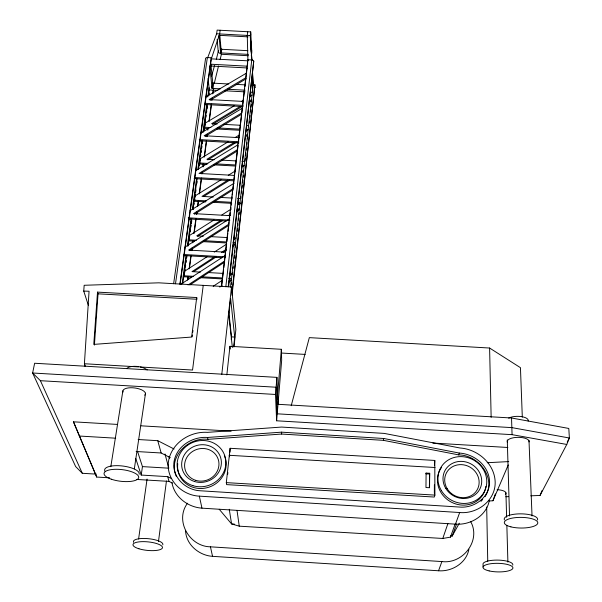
<?xml version="1.0" encoding="UTF-8"?>
<svg xmlns="http://www.w3.org/2000/svg" width="602" height="602" viewBox="0 0 602 602"><rect width="100%" height="100%" fill="white"/><g stroke="black" fill="none" stroke-linecap="round" stroke-linejoin="round"><path stroke-width="0.9" d="M434.343 493.301L434.388 484.873M434.486 465.211L434.787 460.44L230.122 448.294L226.307 482.623L226.623 484.618L434.32 497.049L434.9 495.1L434.787 460.44M429.369 487.582L429.677 473.277L426.096 473.067L425.892 473.827L429.467 474.037M429.677 473.277L429.565 487.74L425.96 487.53L426.096 473.067M97.516 292.113L93.777 344.397L191.632 337.052L196.719 297.546L97.516 292.113L98.043 293.836L94.394 345.089M88.351 305.244L83.738 291.09L84.175 285.28L158.77 282.827L231.522 286.973L235.864 329.535L234.012 346.91M277.206 399.276L281.345 349.288L229.956 346.308L226.841 374.948M96.373 474.135L82.308 473.292L75.641 466.55L32.628 373.007L34.63 363.254L276.92 377.371L277.981 404.303L511.534 417.999L568.8 428.451L569.372 438L566.775 444.457L512.069 434.659L276.627 420.798L281.676 360.214L281.345 349.288M276.627 420.798L275.49 394.453L276.92 377.371M227.676 474.414L227.865 472.555M229.497 456.775L229.686 454.916M229.979 452.132L230.122 448.294M233.651 346.82L234.697 337.06L230.634 298.502L228.783 315.147L232.372 347.489M231.243 339.536L231.537 336.872L228.798 312.084M231.281 284.437L231.492 282.571M232.425 274.181L232.635 272.315M233.049 268.582L233.26 266.716M233.674 262.984L233.885 261.118M234.201 258.318L234.509 255.526M234.825 252.727L235.028 250.861M235.45 247.129L235.653 245.262M236.699 235.939L236.902 234.073M237.218 231.273L237.527 228.474M237.843 225.675L238.053 223.809M238.467 220.076L238.678 218.217M239.092 214.485L239.303 212.619M240.86 198.63L241.071 196.764M241.485 193.031L241.695 191.165M242.004 188.366L242.32 185.566M242.636 182.767L242.945 179.975M243.261 177.176L243.464 175.31M245.029 161.321L245.338 158.522M245.654 155.722L245.962 152.923M246.278 150.124L246.489 148.258M246.903 144.525L247.113 142.666M247.527 138.934L247.738 137.068M249.296 123.079L249.506 121.213M249.92 117.48L250.131 115.614M250.545 111.882L250.756 110.015M251.064 107.216L251.38 104.424M221.777 374.474L231.522 286.973M231.898 292.835L254.955 84.844L253.201 84.747L252.562 72.699M232.033 295.228L254.955 84.844M228.218 286.83L253.735 61.208A1.618 1.053 7.6 0 0 253.57 60.764L252.494 60.08A2.099 1.362 7.6 0 0 251.756 59.952L247.873 59.748L221.423 286.432M228.685 286.552L253.735 61.208M230.551 287.199L253.201 84.747M251.282 54.105L251.704 50.448M251.38 55.888L251.802 52.231L250.718 31.891L217.141 30.1L216.63 33.787L207.66 57.784M225.825 286.68L251.756 59.952M250.718 31.891L250.289 35.586L251.184 52.254M250.816 33.757L250.387 37.444L251.884 60.651M221.641 286.394L222.401 279.862M222.62 277.996L223.598 269.598M223.816 267.732L225.449 253.735M225.667 251.869L226.645 243.471M226.864 241.605L227.842 233.207M228.06 231.341L229.084 222.529M229.257 221.077L229.701 217.209M229.904 215.478L230.235 212.679M230.453 210.813L230.882 207.08M231.1 205.214L231.431 202.415M231.65 200.549L232.079 196.816M232.297 194.95L232.628 192.151M232.846 190.285L233.275 186.552M233.425 185.228L234.471 176.273M234.69 174.422L238.061 145.481M238.279 143.63L239.257 135.232M239.476 133.366L240.454 124.968M240.672 123.101L241.65 114.704M241.861 112.883L242.32 108.939M242.523 107.239L243.501 98.841M243.72 96.975L244.698 88.577M244.916 86.711L245.894 78.313M246.075 76.747L247.091 68.049M247.723 62.608L247.309 66.182L210.595 64.203M247.708 31.733L247.264 35.428L247.934 60.825L211.332 58.853L211.227 57.777L207.344 57.566A2.092 1.347 9.7 0 0 206.403 57.672L205.643 58.183A1.625 1.046 9.7 0 0 205.545 58.62L173.632 283.708M203.235 285.363L192.55 370.042L140.341 367.002M192.158 336.857L192.392 335.028M192.745 332.274L192.979 330.438M158.476 541.476L166.461 480.975M220.528 52.457L221.009 48.8M248.348 54.391L220.565 52.901L221.054 49.244L219.805 34.871M221.303 52.938L221.784 49.281M220.347 88.848L212.047 88.396L212.762 83.121L211.039 65.844M220.151 30.258L219.647 33.953L211.332 58.853L180.096 284.234M213.018 88.449L213.733 83.174M187.598 280.065L188.102 276.341M189.103 268.891L190.864 255.858M191.617 250.274L191.865 248.415M192.617 242.824L192.873 240.966M193.874 233.516L195.883 218.624M196.508 213.966L196.756 212.107M197.509 206.516L198.261 200.933M199.27 193.483L201.271 178.591M201.903 173.933L202.152 172.074M202.904 166.491L203.28 163.699M204.161 157.182L206.418 140.424M206.922 136.699L207.171 134.833M207.795 130.183L208.051 128.316M209.052 120.874L211.31 104.116M211.814 100.391L212.062 98.532M212.687 93.874L213.191 90.149M218.549 50.508L216.299 59.41M187.937 279.524L188.313 276.732M189.442 268.357L191.195 255.323M191.82 250.665L192.196 247.873M192.949 242.29L193.197 240.431M194.205 232.982L196.086 219.015M196.711 214.365L196.959 212.498M197.84 205.982L198.464 201.331M199.465 193.882L201.595 178.057M202.219 173.406L202.475 171.54M203.1 166.889L203.476 164.098M204.477 156.648L206.606 140.823M207.238 136.165L207.487 134.306M209.24 121.273L211.498 104.515M212.122 99.864L212.371 97.998M213.003 93.348L213.499 89.623M489.245 500.781C486.348 515.982 470.267 525.283 455.466 524.154L201.971 508.156C187.681 507.193 174.166 496.816 171.886 482.277M182.767 283.542L186.597 255.617M187.869 246.308L191.699 218.383M192.971 209.075L197.185 178.365M198.457 169.057L202.407 140.198M203.559 131.823L207.261 104.831M208.533 95.522L209.3 89.939L208.096 78.418M191.624 277.198L184.182 276.769L184.641 271.209L207.231 256.64M194.679 241.169L189.096 240.853L189.54 235.435L213.936 219.978M205.673 201.896L194.514 201.271L194.943 195.996L221.145 179.735M207.043 164.466L199.601 164.053L200.014 158.92L228.113 141.824M208.209 128.519L204.484 128.316L204.891 123.32L234.456 105.666M184.265 275.565L184.521 273.707M184.904 270.915L185.16 269.049M185.416 267.19L185.664 265.324M186.048 262.532L186.304 260.674M186.688 257.882L186.944 256.023M188.471 244.848L188.727 242.99M189.103 240.198L189.359 238.339M190.255 231.823L190.51 229.956M190.887 227.165L191.143 225.306M191.398 223.447L191.782 220.648M193.31 209.481L193.566 207.622M193.942 204.83L194.198 202.964M194.454 201.106L194.709 199.247M195.093 196.455L195.349 194.589M195.597 192.73L195.981 189.939M196.877 183.422L197.125 181.563M199.292 165.738L199.548 163.879M199.932 161.088L200.188 159.221M200.564 156.43L200.82 154.571M201.076 152.705L201.331 150.846M201.715 148.054L201.963 146.196M202.347 143.396L202.603 141.538M204.131 130.371L204.387 128.504M204.77 125.713L205.026 123.854M205.274 121.995L205.53 120.129M205.914 117.337L206.17 115.479M206.554 112.687L206.81 110.821M207.058 108.962L207.442 106.17M208.969 95.003L209.225 93.137M184.182 276.769L184.558 274.03M189.096 240.853L189.337 239.099M194.514 201.271L194.739 199.586M199.601 164.053L200.014 158.92M204.484 128.316L205.019 124.433M211.994 87.832L212.709 82.557M179.893 284.054L211.227 57.777M210.775 66.002L211.016 64.218M182.113 283.866L185.95 255.97M187.35 245.744L191.052 218.782M192.331 209.481L196.545 178.794M197.825 169.501L201.783 140.672M202.934 132.305L206.764 104.409M207.788 96.975L209.06 87.674M138.595 539.031L147.069 479.064M175.491 283.798L207.344 57.566M468.905 549.235C466.407 562.998 452.027 571.81 438.549 570.771L212.536 556.346C199.089 555.465 186.191 544.757 185.551 530.859M171.036 478.372L167.702 476.649L141.222 475.061L142.441 466.61L137.557 451.47M134.329 468.89L145.541 393.159M110.806 466.678L122.891 390.811M176.258 476.235C167.77 456.722 188.494 436.841 207.908 439.34L281.646 434.05L383.414 440.34L383.722 438.482L459.296 453.065C474.481 453.938 489.17 465.971 489.577 481.803C489.787 497.425 474.105 508.532 459.326 507.042L200.346 490.773C185.589 490.186 171.781 477.077 174.023 461.757C176.469 446.217 192.505 436.254 207.577 437.466L281.578 432.161L383.722 438.482M214.342 83.076L218.541 65.979M220.091 59.681L221.416 54.278L218.308 52.336L217.134 39.356M291.21 405.718L309.33 337.632L489.599 348.031L520.444 367.679L522.31 417.148M211.543 76.206L214.545 65.595M383.414 440.34L458.716 454.886L459.296 453.065M219.226 509.262L231.574 523.928L239.25 526.171L442.779 538.466L447.903 523.605M489.23 500.962L492.963 500.766L495.348 493.926M442.779 538.466L450.409 537.142L455.12 524.124M438.549 570.771L441.891 561.561C462.885 564.367 481.412 540.438 470.568 521.407M455.466 524.154L459.68 512.528C477.258 514.198 495.506 500.631 495.183 482.194C494.671 463.721 477.868 449.19 460.011 448.001L384.264 433.41L281.608 427.066L207.472 432.364C189.75 431.122 171.367 443.275 168.485 461.365C165.761 479.463 181.781 495.363 199.337 496.146L459.68 512.528M451.026 535.449L452.17 536.111L456.579 524.041M530.768 495.807L540.024 495.461L542.071 490.532M492.963 500.766L508.246 464.955M485.054 496.703C496.838 478.297 478.756 455.037 458.716 454.886M567.227 442.101L569.372 438L511.843 427.616L277.198 413.822L276.092 387.221L32.628 373.007L40.417 380.697L82.308 473.292M540.024 495.461L566.775 444.457M450.409 537.142L451.304 535.517M452.17 536.111L459.288 523.221M187.546 503.204C174.437 520.557 189.404 546.601 210.444 546.819L441.891 561.561M480.96 501.376L482.714 499.374M254.842 87.568L254.383 87.862M219.745 287.079L222.085 285.529M229.099 280.871L231.431 279.313M229.196 281.856L231.529 280.299M213.236 286.259L222.635 280.08M229.686 275.453L232.041 273.902L229.242 273.744M188.065 284.979L224.599 261.027M189.788 284.979L224.719 262.051M214.5 256.941L191.978 271.63L200.361 272.104M221.491 252.381L226.149 249.341M233.14 244.781L235.465 243.261L235.555 244.284L232.455 246.308M193.686 271.607L216.171 256.934M223.154 252.381L226.254 250.357M180.397 284.535L225.246 255.466M214.237 252.118L226.698 244.081M233.711 239.558L236.052 238.053L234.178 237.948M228.745 224.222L188.576 250.086L225.306 252.163M189.532 250.635L228.85 225.306M220.415 220.678L196.741 235.841L203.295 236.21M228.301 215.621L229.881 214.605M236.985 210.06L239.348 208.54M197.674 236.36L222.1 220.701M237.068 211.106L239.438 209.594M184.972 247.136L229.52 218.797M221.807 214.997L231.251 209.007M237.549 205.019L239.912 203.529M233.584 188.306L193.551 213.605L230.393 215.667M194.491 214.199L232.899 189.916M227.917 180.111L201.986 196.387L213.251 197.02M241.274 171.728L243.637 170.246L243.712 171.329L241.357 172.812M203.694 196.463L229.588 180.201M190.066 210.73L234.155 183.181M200.767 173.587L237.278 150.974M228.293 175.295L235.435 170.863M241.793 166.92L244.171 165.437L242.313 165.339M237.196 149.83L199.029 173.444L234.065 175.385M234.08 142.584L206.922 159.304L214.282 159.711M245.27 135.698L247.663 134.223M207.848 159.899L236.563 142.215M245.338 136.804L247.731 135.337M195.733 170.614L237.76 144.901M235.337 137.422L239.348 134.983M245.774 131.07L248.182 129.603L246.316 129.505M241.394 113.161L204.176 135.736L239.295 137.662M205.101 136.413L241.477 114.335M240.371 106.358L211.663 123.688L217.202 123.997M249.145 101.061L251.538 99.616L251.598 100.745L249.213 102.189M212.574 124.328L242.839 106.042M242.681 107.991L201.083 132.959M241.643 101.377L243.246 100.421M249.634 96.606L252.035 95.176M246.135 77.553L209.105 99.571L243.426 101.437M210.038 100.278L246.203 78.749M205.372 97.291L246.632 73.038M487.229 462.72L508.765 461.591M505.793 496.733L508.57 496.627M83.738 291.09L89.058 291.248L84.415 363.743L85.025 366.415M216.63 33.787L250.289 35.586L251.877 60.132M248.099 36.865L219.023 35.307L220.565 52.901M221.054 49.244L247.843 50.681M221.416 54.278L248.423 55.73M247.414 67.973L209.774 65.942L212.047 88.396M212.762 83.121L228.722 83.987M236.225 84.393L245.593 84.897M227.676 89.246L245.074 90.187M209.3 89.939L217.879 90.405M224.448 90.759L245.082 91.88M250.394 92.166L252.735 92.294M205.267 103.333L242.997 105.388M204.537 104.47L243.005 106.562M223.673 124.351L240.303 125.261M246.767 125.615L248.618 125.713M204.356 127.203L210.888 127.564M217.412 127.917L239.792 129.144M216.592 128.978L239.867 130.258M245.458 130.566L247.317 130.664M199.247 139.611L238.836 141.786M199.443 140.763L238.851 142.93M221.634 160.117L236.353 160.93M241.869 161.231L244.623 161.389M199.465 162.969L207.848 163.428M216.231 163.894L235.788 164.978M213.552 164.828L235.879 166.062M241.455 166.37L243.321 166.468M233.576 179.682L194.913 177.56M194.137 178.606L233.576 180.796M98.043 293.836L196.989 299.254L196.719 297.546M219.82 197.388L232.026 198.066M237.655 198.382L240.469 198.54M194.363 200.21L206.471 200.887M214.854 201.354L231.612 202.295M238.136 202.656L239.995 202.761L240.078 203.815L237.293 203.657M213.108 202.31L231.71 203.348M188.275 217.826L229.866 220.159M188.441 218.917L226.277 221.039M210.783 236.631L227.624 237.579M188.938 239.829L196.395 240.251M203.852 240.672L226.232 241.936M233.057 242.32L235.555 242.463M203.062 241.643L226.337 242.96M184.054 254.526L225.667 256.881M184.227 255.579L222.085 257.724M207.818 272.533L222.725 273.376M184.016 275.784L193.332 276.31M201.715 276.785L222.213 277.951M228.73 278.327L231.522 278.485M199.999 277.672L222.326 278.944M231.537 336.872L234.697 337.06M281.713 353.058L305.176 354.412M138.483 366.896L84.415 363.743L85.048 365.482M40.417 380.697L275.49 394.453M109.677 477.83L96.704 477.055L73.474 421.821L117.571 424.433M141.026 425.817L231.1 431.137M432.815 443.049L507.877 447.482M79.238 436.029L115.689 438.196M138.129 439.52L157.754 440.687L174.083 449.009M229.144 455.285L435.035 467.513M136.142 451.5L161.155 452.99L170.328 457.686M142.441 466.61L168.816 468.183L164.986 453.968M226.307 482.623L434.9 495.1M136.564 479.44L169.011 481.382L172.307 483.09M234.381 524.094L231.574 523.928L229.257 509.269M73.474 421.821L96.704 477.055M135.691 458.363L141.222 475.061M157.754 440.687L161.155 452.99M167.702 476.649L169.011 481.382M169.049 456.715L169.516 458.483M199.337 496.146L201.971 508.156M210.444 546.819L212.536 556.346M207.577 437.466L207.908 439.34M184.641 271.209L184.806 272.209M189.54 235.435L189.698 236.458M237.022 510.428L239.25 526.171M194.943 195.996L195.086 197.057M229.956 346.308L230.273 349.047M251.343 55.038L251.689 60.606M252.524 74.196L253.209 85.183M247.873 59.748L247.934 60.825M251.96 78.027L252.689 91.542M528.992 440.453L532.04 516.027M281.578 432.161L281.646 434.05M511.534 417.999L512.069 434.659M507.268 439.896L509.54 515.959M505.928 492.895L506.621 517.223M506.861 525.644L507.9 562.133M489.599 348.031L491.149 417.314M486.687 506.997L487.74 561.184M483.09 566.964L483.03 563.765A14.937 4.319 1.2 0 1 499.367 560.146A14.937 4.319 1.2 0 1 512.753 565.165M497.124 489.697A9.813 3.341 0.7 0 1 505.349 494.302M123.026 392.037A11.385 4.515 7.3 0 1 135.194 388.027A11.385 4.515 7.3 0 1 144.721 395.19M507.373 442.124A10.941 4.124 -0.1 0 1 517.976 437.338A10.941 4.124 -0.1 0 1 529.038 441.936M255.067 87.042A1.573 0.993 7.2 0 1 254.947 87.448M508.682 418.119A10.828 4.244 -0.3 0 1 521.4 416.614A10.828 4.244 -0.3 0 1 528.195 421.039M504.431 519.932A16.713 5.365 0.5 0 1 520.662 513.845A16.713 5.365 0.5 0 1 537.511 520.023M133.636 542.357A14.802 4.297 5.8 0 1 147.746 538.632A14.802 4.297 5.8 0 1 162.788 544.848M485.378 488.929A24.787 22.868 29.7 0 1 451.846 502.392A24.787 22.868 29.7 0 1 441.642 467.333M485.882 486.393A24.787 22.868 29.7 0 1 485.581 488.094M224.35 455.699A24.509 22.846 -21.6 0 1 205.124 488.139A24.509 22.846 -21.6 0 1 177.748 463.803M126.917 368.409A11.265 4.643 7.5 0 1 136.541 366.392A11.265 4.643 7.5 0 1 147.197 369.937M104.929 471.208A17.42 5.9 6.8 0 1 121.115 465.858A17.42 5.9 6.8 0 1 139.16 474.248M510.925 526.87A16.743 5.328 0.5 0 0 537.661 523.522A16.743 5.328 0.5 0 0 514.582 517.743A16.743 5.328 0.5 0 0 510.925 526.87M489.148 570.914A14.96 4.289 1.2 0 0 512.851 568.363A14.96 4.289 1.2 0 0 491.962 563.577A14.96 4.289 1.2 0 0 489.148 570.914M138.949 548.776A14.817 4.274 5.8 0 0 162.382 548.001A14.817 4.274 5.8 0 0 141.846 541.657A14.817 4.274 5.8 0 0 138.949 548.776M447.151 488.643A17.548 16.179 29.7 0 0 476.972 490.163A17.548 16.179 29.7 0 0 461.644 464.646A17.548 16.179 29.7 0 0 447.151 488.643M445.751 488.365A19.731 18.188 29.5 0 0 479.29 490.051A19.731 18.188 29.5 0 0 462.02 461.388A19.731 18.188 29.5 0 0 445.751 488.365M195.68 480.336A17.345 16.171 -21.5 0 0 218.744 461.41A17.345 16.171 -21.5 0 0 190.902 452.666A17.345 16.171 -21.5 0 0 195.68 480.336M194.491 481.502A20.047 18.677 -21.4 0 0 221.122 459.619A20.047 18.677 -21.4 0 0 188.93 449.551A20.047 18.677 -21.4 0 0 194.491 481.502M441.447 490.705A24.878 22.936 29.5 0 0 483.737 492.752A24.878 22.936 29.5 0 0 461.884 456.64A24.878 22.936 29.5 0 0 441.447 490.705M192.933 485.679A24.599 22.914 -21.4 0 0 225.554 458.769A24.599 22.914 -21.4 0 0 186.026 446.488A24.599 22.914 -21.4 0 0 192.933 485.679M111.302 479.2A17.45 5.862 6.7 0 0 138.641 477.822A17.45 5.862 6.7 0 0 114.184 469.334A17.45 5.862 6.7 0 0 111.302 479.2"/></g></svg>
